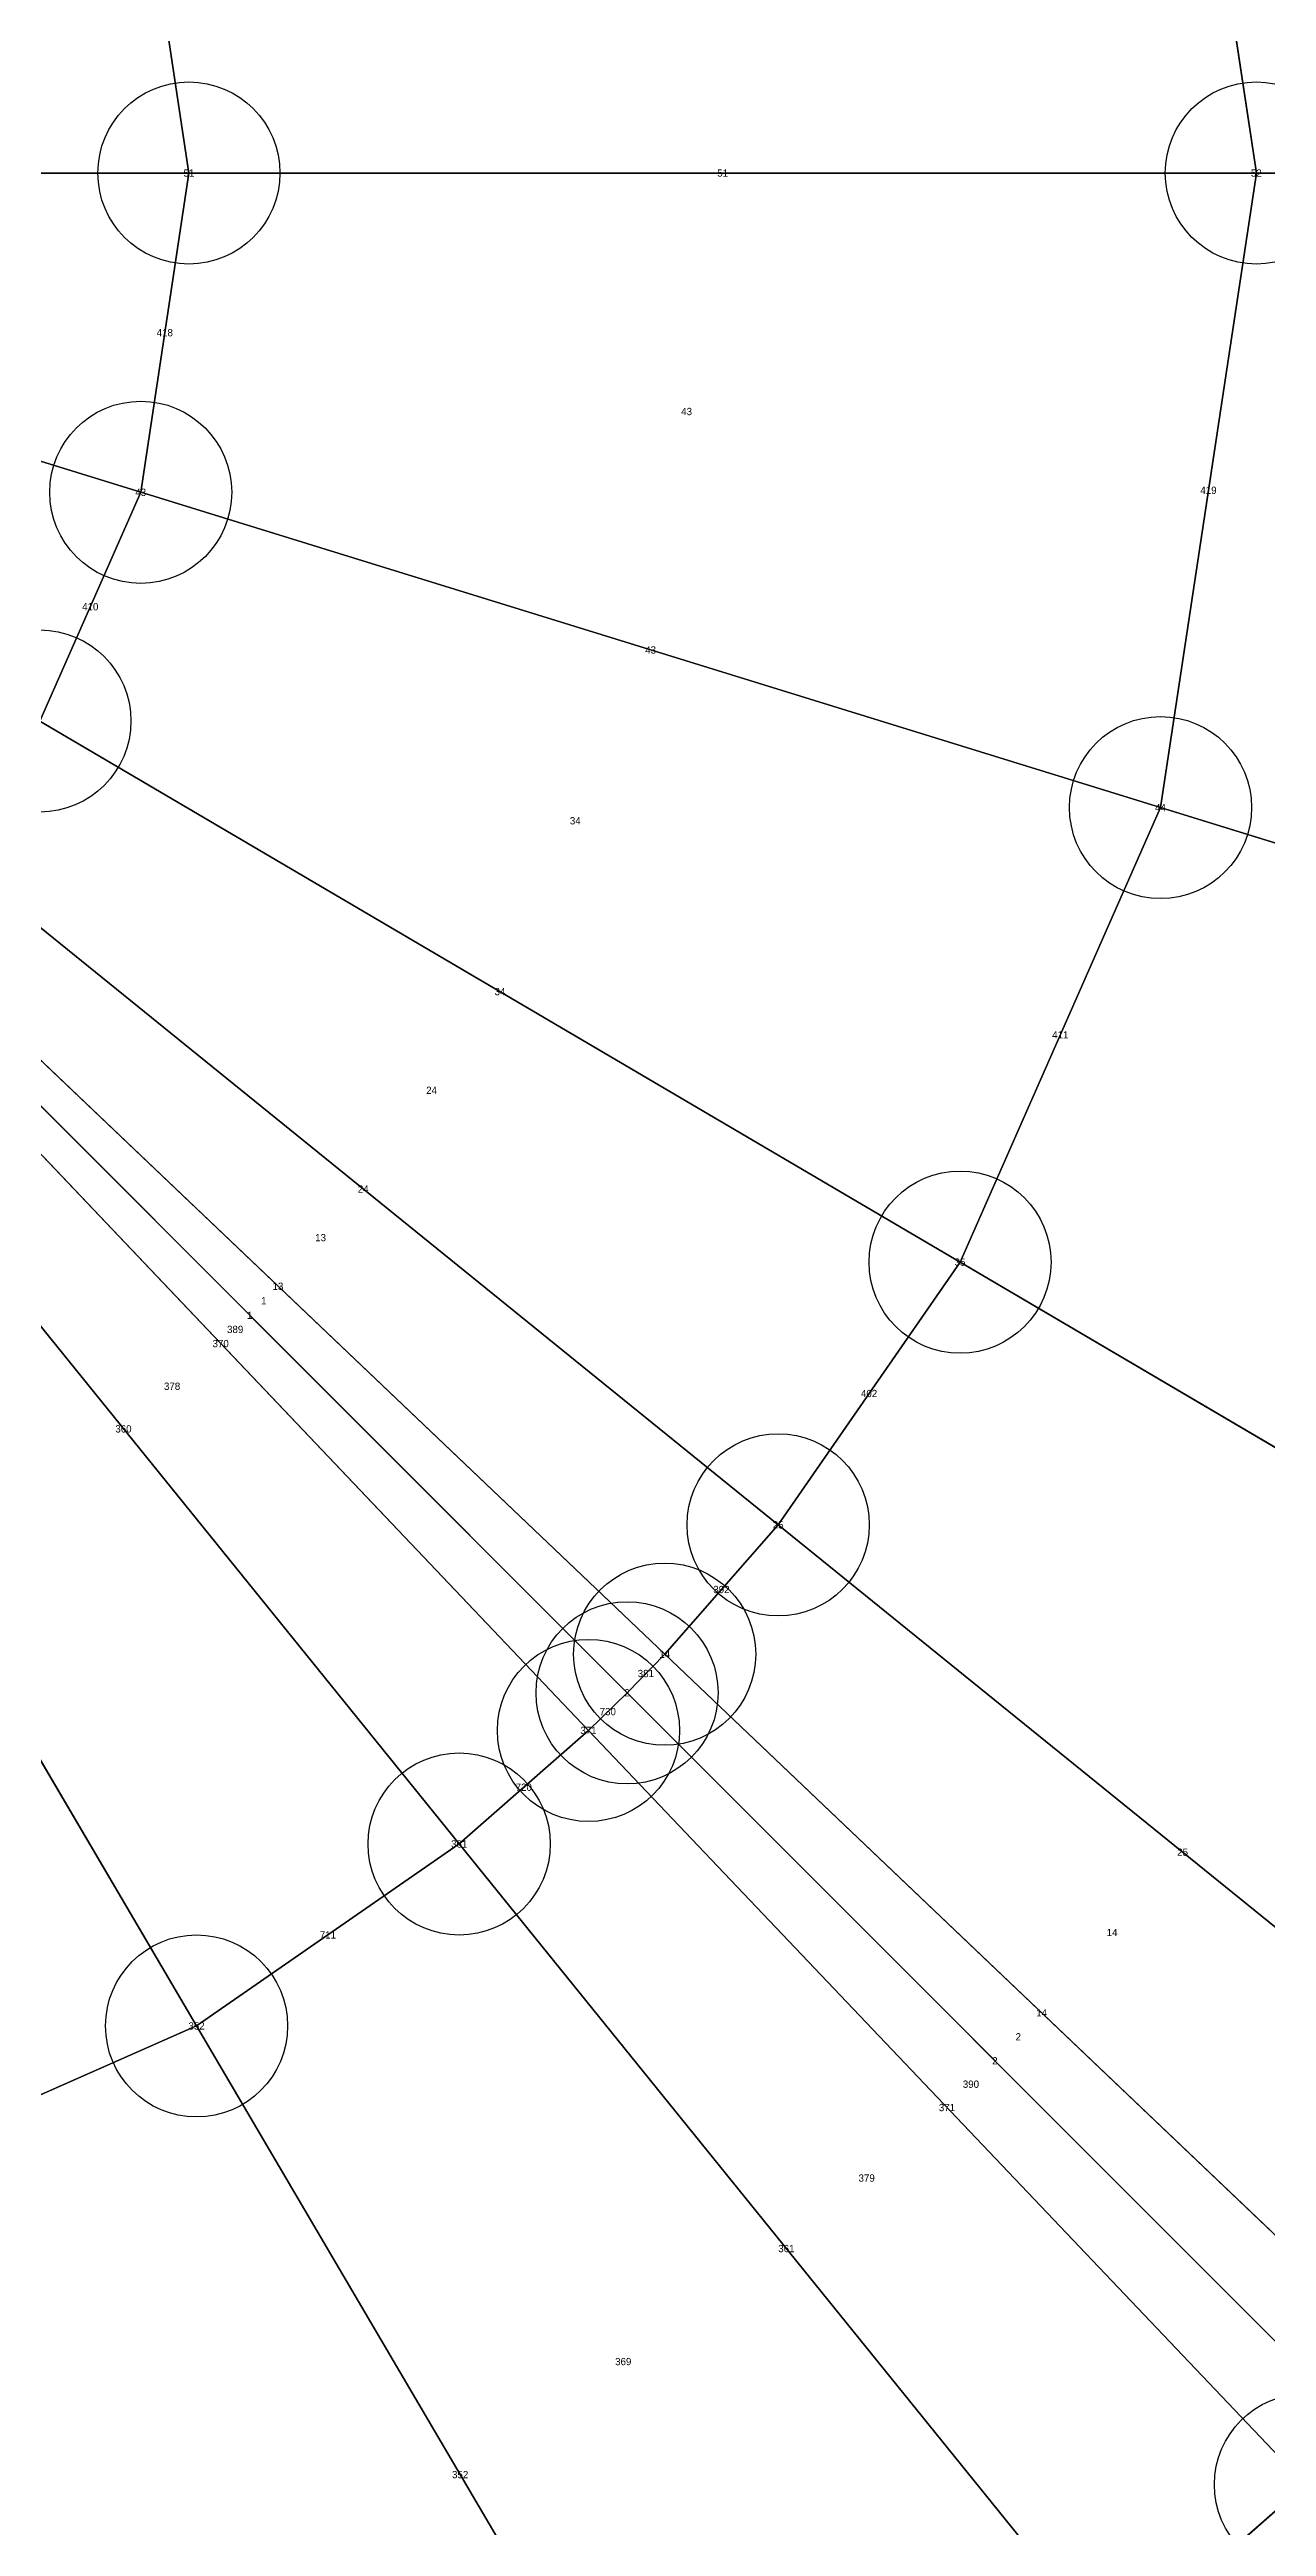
# Model space of a CAD drawing. Extents: x -2.75 to 2.75, y -2.5 to 2.5.
# Drawn here: x 0.259 to 0.593, y -0.646 to 0.034 of the extents above; entities that cross this region are included whole.
import ezdxf
from ezdxf.enums import TextEntityAlignment as Align

# ---------------------------------------------------------------- set-up
doc = ezdxf.new("R2010")
doc.units = 0
doc.header["$MEASUREMENT"] = 0
doc.header["$PDMODE"] = 33
doc.header["$PDSIZE"] = 0.05
for name, color, linetype in [('BRANCHE ESTERNO', 1, 'Continuous'), ('BRANCHE INTERNO', 7, 'Continuous'), ('BRANCHES-Index', 7, 'Continuous'), ('Faces', 7, 'Continuous'), ('Faces-Index', 7, 'Continuous'), ('NODI-Index', 7, 'Continuous'), ('NODO INTRADOSSO INTERNO', 7, 'Continuous')]:
    doc.layers.add(name, color=color, linetype=linetype)

msp = doc.modelspace()

# ---------------------------------------------------------------- linework, layer by layer
at = {"layer": 'BRANCHE ESTERNO'}
for p, q in [((0.59005, 0, 2.58517), (0.56374, 0.17421, 2.58517)), ((0.29689, 0, 2.63498), (0.28366, 0.08765, 2.63498)), ((0.28366, -0.08765, 2.63498), (0.29689, 0, 2.63498)), ((0.56374, -0.17421, 2.58517), (0.59005, 0, 2.58517)), ((0.25595, -0.15044, 2.63498), (0.28366, -0.08765, 2.63498)), ((0.50868, -0.299, 2.58517), (0.56374, -0.17421, 2.58517))]:
    msp.add_line(p, q, dxfattribs=at)
at = {"layer": 'BRANCHE INTERNO'}
for p, q in [((0, 0, 2.65165), (0.28366, -0.08765, 2.63498)), ((0, 0, 2.65165), (0.29689, 0, 2.63498)), ((0.29689, 0, 2.63498), (0.59005, 0, 2.58517)), ((0.59005, 0, 2.58517), (0.87578, 0, 2.50285)), ((0.28366, -0.08765, 2.63498), (0.56374, -0.17421, 2.58517)), ((0.25595, -0.15044, 2.63498), (0.50868, -0.299, 2.58517)), ((0.56374, -0.17421, 2.58517), (0.83674, -0.25857, 2.50285)), ((0.23081, -0.18673, 2.63498), (0.45873, -0.37112, 2.58517)), ((0.20993, -0.20993, 2.63498), (0.41723, -0.41723, 2.58517)), ((0.21513, -0.2046, 2.63498), (0.42756, -0.40663, 2.58517)), ((0.2046, -0.21513, 2.63498), (0.40663, -0.42756, 2.58517)), ((0.18673, -0.23081, 2.63498), (0.37112, -0.45873, 2.58517)), ((0.15044, -0.25595, 2.63498), (0.299, -0.50868, 2.58517)), ((0.45873, -0.37112, 2.58517), (0.50868, -0.299, 2.58517)), ((0.50868, -0.299, 2.58517), (0.75502, -0.44379, 2.50285)), ((0.42756, -0.40663, 2.58517), (0.45873, -0.37112, 2.58517)), ((0.45873, -0.37112, 2.58517), (0.68087, -0.55083, 2.50285)), ((0.41723, -0.41723, 2.58517), (0.42756, -0.40663, 2.58517)), ((0.42756, -0.40663, 2.58517), (0.63461, -0.60355, 2.50285)), ((0.40663, -0.42756, 2.58517), (0.41723, -0.41723, 2.58517)), ((0.41723, -0.41723, 2.58517), (0.61927, -0.61927, 2.50285)), ((0.37112, -0.45873, 2.58517), (0.40663, -0.42756, 2.58517)), ((0.40663, -0.42756, 2.58517), (0.60355, -0.63461, 2.50285)), ((0.299, -0.50868, 2.58517), (0.37112, -0.45873, 2.58517)), ((0.37112, -0.45873, 2.58517), (0.55083, -0.68087, 2.50285)), ((0.17421, -0.56374, 2.58517), (0.299, -0.50868, 2.58517)), ((0.299, -0.50868, 2.58517), (0.44379, -0.75502, 2.50285)), ((0.55083, -0.68087, 2.50285), (0.60355, -0.63461, 2.50285))]:
    msp.add_line(p, q, dxfattribs=at)
at = {"layer": 'Faces'}
for points in [[(0.59005, 0, 2.58517), (0.56374, 0.17421, 2.58517), (0.83674, 0.25857, 2.50285), (0.87578, 0, 2.50285)], [(0.29689, 0, 2.63498), (0.28366, 0.08765, 2.63498), (0.56374, 0.17421, 2.58517), (0.59005, 0, 2.58517)], [(0, 0, 2.65165), (0, 0, 2.65165), (0.25595, 0.15044, 2.63498), (0.28366, 0.08765, 2.63498)], [(0, 0, 2.65165), (0, 0, 2.65165), (0.28366, 0.08765, 2.63498), (0.29689, 0, 2.63498)], [(0, 0, 2.65165), (0, 0, 2.65165), (0.28366, -0.08765, 2.63498), (0.25595, -0.15044, 2.63498)], [(0, 0, 2.65165), (0, 0, 2.65165), (0.29689, 0, 2.63498), (0.28366, -0.08765, 2.63498)], [(0.28366, -0.08765, 2.63498), (0.29689, 0, 2.63498), (0.59005, 0, 2.58517), (0.56374, -0.17421, 2.58517)], [(0.56374, -0.17421, 2.58517), (0.59005, 0, 2.58517), (0.87578, 0, 2.50285), (0.83674, -0.25857, 2.50285)], [(0.25595, -0.15044, 2.63498), (0.28366, -0.08765, 2.63498), (0.56374, -0.17421, 2.58517), (0.50868, -0.299, 2.58517)], [(0.23081, -0.18673, 2.63498), (0.25595, -0.15044, 2.63498), (0.50868, -0.299, 2.58517), (0.45873, -0.37112, 2.58517)], [(0.50868, -0.299, 2.58517), (0.56374, -0.17421, 2.58517), (0.83674, -0.25857, 2.50285), (0.75502, -0.44379, 2.50285)], [(0.21513, -0.2046, 2.63498), (0.23081, -0.18673, 2.63498), (0.45873, -0.37112, 2.58517), (0.42756, -0.40663, 2.58517)], [(0.2046, -0.21513, 2.63498), (0.20993, -0.20993, 2.63498), (0.41723, -0.41723, 2.58517), (0.40663, -0.42756, 2.58517)], [(0.20993, -0.20993, 2.63498), (0.21513, -0.2046, 2.63498), (0.42756, -0.40663, 2.58517), (0.41723, -0.41723, 2.58517)], [(0.18673, -0.23081, 2.63498), (0.2046, -0.21513, 2.63498), (0.40663, -0.42756, 2.58517), (0.37112, -0.45873, 2.58517)], [(0.15044, -0.25595, 2.63498), (0.18673, -0.23081, 2.63498), (0.37112, -0.45873, 2.58517), (0.299, -0.50868, 2.58517)], [(0.08765, -0.28366, 2.63498), (0.15044, -0.25595, 2.63498), (0.299, -0.50868, 2.58517), (0.17421, -0.56374, 2.58517)], [(0.45873, -0.37112, 2.58517), (0.50868, -0.299, 2.58517), (0.75502, -0.44379, 2.50285), (0.68087, -0.55083, 2.50285)], [(0.42756, -0.40663, 2.58517), (0.45873, -0.37112, 2.58517), (0.68087, -0.55083, 2.50285), (0.63461, -0.60355, 2.50285)], [(0.41723, -0.41723, 2.58517), (0.42756, -0.40663, 2.58517), (0.63461, -0.60355, 2.50285), (0.61927, -0.61927, 2.50285)], [(0.40663, -0.42756, 2.58517), (0.41723, -0.41723, 2.58517), (0.61927, -0.61927, 2.50285), (0.60355, -0.63461, 2.50285)], [(0.37112, -0.45873, 2.58517), (0.40663, -0.42756, 2.58517), (0.60355, -0.63461, 2.50285), (0.55083, -0.68087, 2.50285)], [(0.299, -0.50868, 2.58517), (0.37112, -0.45873, 2.58517), (0.55083, -0.68087, 2.50285), (0.44379, -0.75502, 2.50285)], [(0.17421, -0.56374, 2.58517), (0.299, -0.50868, 2.58517), (0.44379, -0.75502, 2.50285), (0.25857, -0.83674, 2.50285)], [(0.55083, -0.68087, 2.50285), (0.60355, -0.63461, 2.50285), (0.79287, -0.83368, 2.38905), (0.72362, -0.89445, 2.38905)]]:
    msp.add_3dface(points, dxfattribs=at)
at = {"layer": 'NODO INTRADOSSO INTERNO'}
for p in [(0.29689, 0, 2.63498), (0.59005, 0, 2.58517), (0.28366, -0.08765, 2.63498), (0.25595, -0.15044, 2.63498), (0.56374, -0.17421, 2.58517), (0.50868, -0.299, 2.58517), (0.45873, -0.37112, 2.58517), (0.42756, -0.40663, 2.58517), (0.41723, -0.41723, 2.58517), (0.40663, -0.42756, 2.58517), (0.37112, -0.45873, 2.58517), (0.299, -0.50868, 2.58517), (0.60355, -0.63461, 2.50285)]:
    msp.add_point(p, dxfattribs=at)

# ---------------------------------------------------------------- texts
at = {"layer": 'BRANCHES-Index'}
for s, p in [('51', (0.44347, 0, 2.61007)), ('418', (0.29027, -0.04383, 2.63498)), ('419', (0.5769, -0.0871, 2.58517)), ('410', (0.2698, -0.11905, 2.63498)), ('43', (0.4237, -0.13093, 2.61007)), ('34', (0.38232, -0.22472, 2.61007)), ('411', (0.53621, -0.2366, 2.58517)), ('24', (0.34477, -0.27892, 2.61007)), ('13', (0.32135, -0.30562, 2.61007)), ('1', (0.31358, -0.31358, 2.61007)), ('370', (0.30562, -0.32135, 2.61007)), ('402', (0.4837, -0.33506, 2.58517)), ('360', (0.27892, -0.34477, 2.61007)), ('392', (0.44314, -0.38887, 2.58517)), ('381', (0.42239, -0.41193, 2.58517)), ('730', (0.41193, -0.42239, 2.58517)), ('720', (0.38887, -0.44314, 2.58517)), ('25', (0.5698, -0.46098, 2.54401)), ('711', (0.33506, -0.4837, 2.58517)), ('14', (0.53108, -0.50509, 2.54401)), ('2', (0.51825, -0.51825, 2.54401)), ('371', (0.50509, -0.53108, 2.54401)), ('361', (0.46098, -0.5698, 2.54401)), ('352', (0.37139, -0.63185, 2.54401))]:
    msp.add_text(s, height=0.002, dxfattribs=at).set_placement(p, align=Align.MIDDLE_CENTER)
at = {"layer": 'Faces-Index'}
for s, p in [('43', (0.43358, -0.06547, 2.61007)), ('34', (0.40301, -0.17783, 2.61007)), ('24', (0.36354, -0.25182, 2.61007)), ('13', (0.33306, -0.29227, 2.61007)), ('1', (0.31746, -0.3096, 2.61007)), ('389', (0.3096, -0.31746, 2.61007)), ('378', (0.29227, -0.33306, 2.61007)), ('14', (0.55044, -0.48303, 2.54401)), ('2', (0.52467, -0.51167, 2.54401)), ('390', (0.51167, -0.52467, 2.54401)), ('379', (0.48303, -0.55044, 2.54401)), ('369', (0.41618, -0.60082, 2.54401))]:
    msp.add_text(s, height=0.002, dxfattribs=at).set_placement(p, align=Align.MIDDLE_CENTER)
at = {"layer": 'NODI-Index'}
for s, p in [('51', (0.29689, 0, 2.63498)), ('52', (0.59005, 0, 2.58517)), ('43', (0.28366, -0.08765, 2.63498)), ('44', (0.56374, -0.17421, 2.58517)), ('35', (0.50868, -0.299, 2.58517)), ('25', (0.45873, -0.37112, 2.58517)), ('14', (0.42756, -0.40663, 2.58517)), ('2', (0.41723, -0.41723, 2.58517)), ('371', (0.40663, -0.42756, 2.58517)), ('361', (0.37112, -0.45873, 2.58517)), ('352', (0.299, -0.50868, 2.58517))]:
    msp.add_text(s, height=0.002, dxfattribs=at).set_placement(p, align=Align.MIDDLE_CENTER)

doc.saveas('drawing.dxf')
